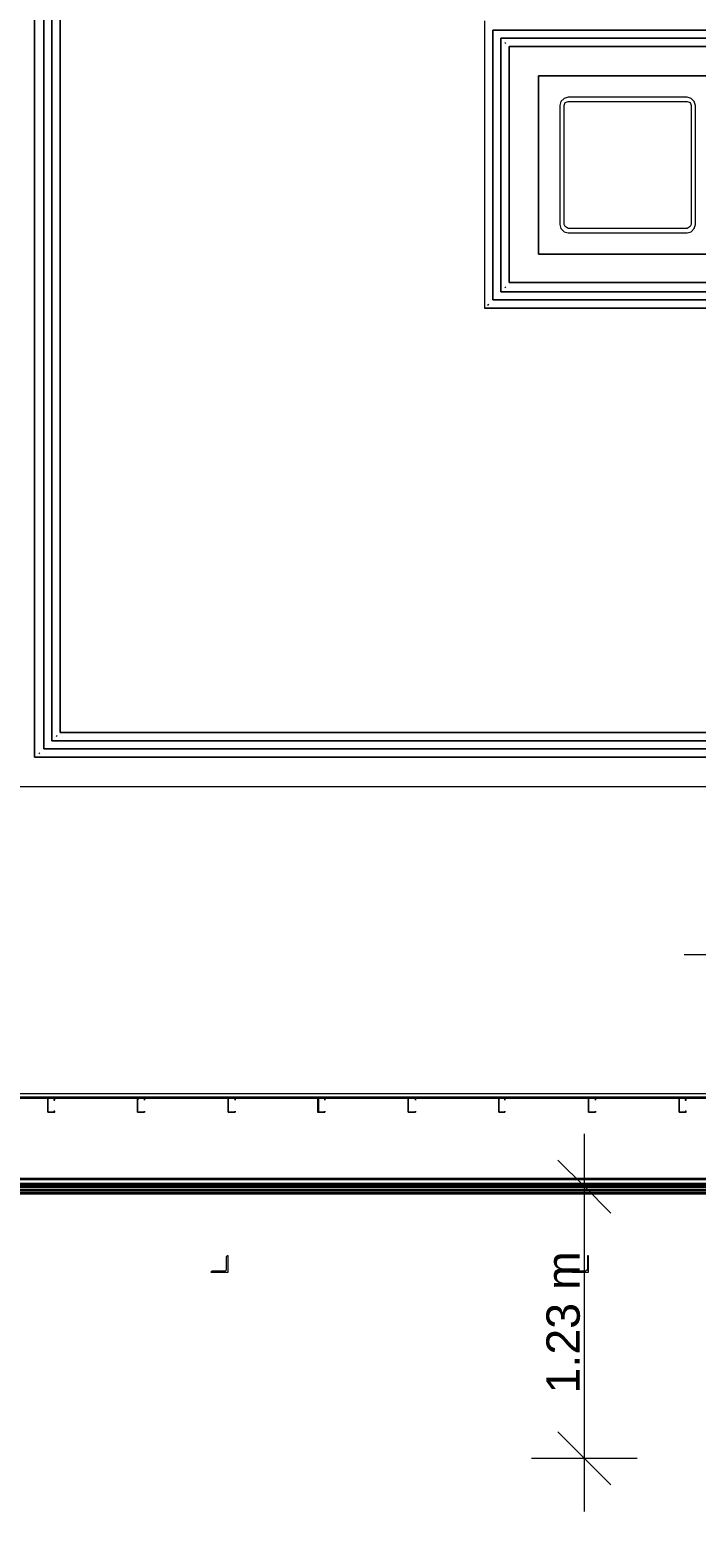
# Model space of a CAD drawing. Header units: metres. Extents: x -2 to 237, y -8 to 52.
# Drawn here: x 29.49 to 32.49, y 21.69 to 28.36 of the extents above; entities that cross this region are included whole.
import ezdxf

# ---------------------------------------------------------------- set-up
doc = ezdxf.new("R2010")
doc.units = ezdxf.units.M
doc.layers.add('HVAC - Ductos', color=5, linetype='Continuous', lineweight=0)
doc.layers.add('PDF2_Text', color=7, linetype='Continuous', lineweight=0)
doc.layers.add('PDF2_Geometry', color=7, linetype='Continuous', lineweight=0, true_color=0xaaaaaa)
doc.styles.add('PDF Helvetica', font='')
doc.styles.get('PDF Helvetica').set_extended_font_data('Helvetica')

msp = doc.modelspace()

# ---------------------------------------------------------------- linework, layer by layer
at = {"layer": 'HVAC - Ductos', "lineweight": 0}
for points in [[(32.4373, 24.2005), (37.4543, 24.2005)], [(31.9883, 21.6943), (31.9883, 23.3941)], [(31.8692, 23.2749), (31.9883, 23.1558), (32.1074, 23.0367)], [(31.7501, 23.1558), (31.9883, 23.1558), (32.2265, 23.1558)], [(31.8692, 22.0516), (31.9883, 21.9325), (32.1074, 21.8134)], [(32.2265, 21.9325), (31.9883, 21.9325), (31.7501, 21.9325)]]:
    msp.add_lwpolyline(points, dxfattribs=at)
at = {"layer": 'PDF2_Geometry', "lineweight": 0}
for points in [[(35.3054, 25.0893), (32.8497, 25.0893), (29.5142, 25.0893), (29.5142, 30.4224), (32.7901, 30.4224), (32.7901, 30.5553), (29.3859, 30.5553), (29.3859, 24.9564), (33.1292, 24.9564), (33.1292, 25.0893)], [(32.7901, 30.4224), (36.9594, 30.4224), (32.7855, 30.4224), (29.5142, 30.4224), (29.5142, 25.0893), (32.8543, 25.0893), (33.1383, 25.0893), (33.1704, 25.0893)], [(32.7901, 30.3537), (32.7901, 30.3445), (32.7901, 30.3812), (29.5554, 30.3812), (29.5554, 25.126), (32.8497, 25.126), (35.2871, 25.126)], [(33.1704, 25.126), (33.1383, 25.126), (32.8543, 25.126), (29.5554, 25.126), (29.5554, 30.3812), (32.7855, 30.3812), (36.9594, 30.3812), (32.7901, 30.3812)], [(35.2505, 25.1992), (35.2688, 25.1626), (32.8497, 25.1626), (29.5921, 25.1626), (29.5921, 30.3445), (32.7901, 30.3445), (36.9594, 30.3445), (32.7855, 30.3445), (29.5921, 30.3445), (29.5921, 25.1626), (32.8543, 25.1626), (33.1383, 25.1626), (33.4178, 25.1626)], [(33.4178, 25.1992), (33.1383, 25.1992), (32.8543, 25.1992), (29.6287, 25.1992), (29.6287, 30.3078), (32.7855, 30.3078), (36.9594, 30.3078), (32.7901, 30.3078), (29.6287, 30.3078), (29.6287, 25.1992), (32.8497, 25.1992), (35.2505, 25.1992)], [(31.5393, 28.4019), (31.5393, 27.1099)], [(31.5393, 28.4019), (31.5393, 27.1099)], [(33.1704, 27.1831), (33.1383, 27.1831), (32.8543, 27.1831), (31.6126, 27.1831), (31.6126, 28.324), (32.7901, 28.324), (32.7901, 28.3606), (32.7901, 28.3561)], [(32.7901, 28.324), (36.9594, 28.324), (32.7855, 28.324), (31.6126, 28.324), (31.6126, 27.1831), (32.8497, 27.1831), (34.325, 27.1831), (34.3066, 27.2244), (32.8497, 27.2244), (31.6492, 27.2244), (31.6492, 28.2873), (32.7855, 28.2873), (36.9594, 28.2873), (32.7901, 28.2873)], [(31.6355, 28.3011), (31.6309, 28.3057)], [(33.1292, 27.2244), (33.1292, 27.3526), (31.7821, 27.3526), (31.7821, 28.1545), (32.7901, 28.1545), (32.7901, 28.2873), (31.6492, 28.2873), (31.6492, 27.2244), (32.8543, 27.2244), (33.1383, 27.2244), (33.1704, 27.2244)], [(32.7901, 28.1545), (31.7821, 28.1545), (31.7821, 27.3526), (33.1292, 27.3526)], [(33.4178, 27.1465), (33.1383, 27.1465), (32.8543, 27.1465), (31.576, 27.1465), (32.8497, 27.1465), (34.3433, 27.1465)], [(31.6309, 27.2015), (31.6355, 27.2061)], [(33.4178, 27.1099), (33.1383, 27.1099), (32.8543, 27.1099), (31.5393, 27.1099), (32.8497, 27.1099), (34.3616, 27.1099)], [(31.553, 27.1236), (31.5576, 27.1281)], [(29.6104, 25.181), (29.6149, 25.1855)], [(29.3859, 24.9564), (33.1292, 24.9564), (33.4086, 24.9564), (33.6881, 24.9564), (33.9676, 24.9564), (34.2471, 24.9564), (34.5265, 24.9564), (34.806, 24.9564), (34.806, 25.0893)], [(29.5325, 25.103), (29.5371, 25.1076)], [(36.9274, 23.559), (25.8855, 23.559)], [(25.9954, 23.1879), (27.1775, 23.1879), (28.3917, 23.1879), (29.6058, 23.1879), (30.8153, 23.1879), (32.0296, 23.1879), (33.2437, 23.1879), (34.4533, 23.1879), (35.6674, 23.1879), (36.8678, 23.1879)], [(25.9954, 23.1421), (27.1775, 23.1421), (28.3917, 23.1421), (29.6058, 23.1421), (30.8153, 23.1421), (32.0296, 23.1421), (33.2437, 23.1421), (34.4533, 23.1421), (35.6674, 23.1421), (36.8678, 23.1421)], [(28.3917, 23.1925), (29.6058, 23.1925)], [(28.3917, 23.1925), (29.6058, 23.1925)], [(28.3917, 23.1696), (29.6058, 23.1696)], [(28.3917, 23.1696), (29.6058, 23.1696)], [(28.3917, 23.165), (29.6058, 23.165)], [(28.3917, 23.165), (29.6058, 23.165)], [(28.3917, 23.1512), (29.6058, 23.1512)], [(28.3917, 23.1512), (29.6058, 23.1512)], [(29.9632, 23.1558), (28.694, 23.1558)], [(29.6287, 23.1925), (29.5829, 23.1925)], [(29.6058, 23.1925), (30.8153, 23.1925)], [(29.6058, 23.1925), (30.8153, 23.1925)], [(29.6058, 23.1696), (30.8153, 23.1696)], [(29.6058, 23.1696), (30.8153, 23.1696)], [(29.6058, 23.1604), (30.8153, 23.1604)], [(29.6058, 23.1604), (30.8153, 23.1604)], [(29.6058, 23.1512), (30.8153, 23.1512)], [(29.6058, 23.1512), (30.8153, 23.1512)], [(30.5955, 23.1558), (30.2793, 23.1558)], [(30.8383, 23.1925), (30.7925, 23.1925)], [(30.8153, 23.1925), (32.0296, 23.1925)], [(30.8153, 23.1925), (32.0296, 23.1925)], [(30.8153, 23.1696), (32.0296, 23.1696)], [(30.8153, 23.1696), (32.0296, 23.1696)], [(30.8153, 23.165), (32.0296, 23.165)], [(30.8153, 23.165), (32.0296, 23.165)], [(30.8153, 23.1512), (32.0296, 23.1512)], [(30.8153, 23.1512), (32.0296, 23.1512)], [(32.1853, 23.1558), (30.9162, 23.1558)], [(32.0524, 23.1925), (32.0066, 23.1925)], [(32.0296, 23.1925), (33.2437, 23.1925)], [(32.0296, 23.1925), (33.2437, 23.1925)], [(32.0296, 23.1696), (33.2437, 23.1696)], [(32.0296, 23.1696), (33.2437, 23.1696)], [(32.0296, 23.1604), (33.2437, 23.1604)], [(32.0296, 23.1604), (33.2437, 23.1604)], [(32.0296, 23.1512), (33.2437, 23.1512)], [(32.0296, 23.1512), (33.2437, 23.1512)], [(36.8678, 23.1283), (35.6674, 23.1283), (34.4533, 23.1283), (33.2437, 23.1283), (32.0296, 23.1283), (30.8153, 23.1283), (29.6058, 23.1283), (28.3917, 23.1283), (27.1775, 23.1283), (25.9954, 23.1283)], [(33.2437, 23.1237), (32.0296, 23.1237), (33.2437, 23.1237), (32.0296, 23.1237), (33.2437, 23.1237), (32.0296, 23.1237), (30.8153, 23.1237), (32.0296, 23.1237), (30.8153, 23.1237), (32.0296, 23.1237), (30.8153, 23.1237), (29.6058, 23.1237), (30.8153, 23.1237), (29.6058, 23.1237), (30.8153, 23.1237), (29.6058, 23.1237), (28.3917, 23.1237), (29.6058, 23.1237), (28.3917, 23.1237), (29.6058, 23.1237), (28.3917, 23.1237)], [(29.5829, 23.1237), (29.6013, 23.1237)], [(29.6058, 23.1237), (29.6287, 23.1237)], [(30.7925, 23.1237), (30.8153, 23.1237), (30.8383, 23.1237)], [(32.0066, 23.1237), (32.0296, 23.1237), (32.0524, 23.1237)]]:
    msp.add_lwpolyline(points, dxfattribs=at)
for points in [[(32.7901, 28.3606), (31.576, 28.3606), (31.576, 27.1465), (31.576, 28.3606), (32.7855, 28.3606), (36.9594, 28.3606)], [(32.4877, 28.0216), (32.4831, 28.0399), (32.4693, 28.0537), (32.4511, 28.0583), (31.9149, 28.0583), (31.8967, 28.0537), (31.8829, 28.0399), (31.8783, 28.0216), (31.8783, 27.4855), (31.8829, 27.4672), (31.8967, 27.4534), (31.9149, 27.4488), (32.4511, 27.4488), (32.4693, 27.4534), (32.4831, 27.4672), (32.4877, 27.4855)], [(31.9149, 28.0399), (32.4511, 28.0399), (32.4648, 28.0353), (32.4693, 28.0216), (32.4693, 27.4855), (32.4648, 27.4764), (32.4511, 27.4672), (31.9149, 27.4672), (31.9013, 27.4764), (31.8967, 27.4855), (31.8967, 28.0216), (31.9013, 28.0353)], [(25.8855, 23.5544), (36.9274, 23.5544), (36.9274, 23.5728), (25.8855, 23.5728)], [(29.6058, 23.5544), (29.5737, 23.5544), (29.5737, 23.5498), (29.5737, 23.4903), (29.6058, 23.4903), (29.6058, 23.4948), (29.6013, 23.4948), (29.6013, 23.4903), (29.5737, 23.4903), (29.5737, 23.5498), (29.5737, 23.5544), (29.6013, 23.5544), (29.6013, 23.5452), (29.6058, 23.5452)], [(30.009, 23.5544), (29.9815, 23.5544), (29.9769, 23.5544), (29.9769, 23.5498), (29.9769, 23.4903), (29.9815, 23.4903), (30.009, 23.4903), (30.009, 23.4948), (30.009, 23.4903), (29.9815, 23.4903), (29.9769, 23.4903), (29.9769, 23.5498), (29.9815, 23.5498), (29.9815, 23.5544), (30.009, 23.5544), (30.009, 23.5452)], [(30.4168, 23.5544), (30.3847, 23.5544), (30.3847, 23.5498), (30.3847, 23.4903), (30.4168, 23.4903), (30.4168, 23.4948), (30.4168, 23.4903), (30.3847, 23.4903), (30.3847, 23.5498), (30.3847, 23.5544), (30.4168, 23.5544), (30.4168, 23.5452)], [(30.8199, 23.5544), (30.7925, 23.5544), (30.7879, 23.5498), (30.7879, 23.4903), (30.7925, 23.4903), (30.8199, 23.4903), (30.8199, 23.4948), (30.8199, 23.4903), (30.7925, 23.4903), (30.7925, 23.5498), (30.7925, 23.5544), (30.8199, 23.5544), (30.8199, 23.5452)], [(31.2277, 23.5544), (31.1957, 23.5544), (31.1957, 23.5498), (31.1957, 23.4903), (31.2277, 23.4903), (31.2277, 23.4948), (31.2277, 23.4903), (31.1957, 23.4903), (31.1957, 23.5498), (31.1957, 23.5544), (31.2277, 23.5544), (31.2277, 23.5452)], [(31.6309, 23.5544), (31.6034, 23.5544), (31.6034, 23.5498), (31.6034, 23.4903), (31.6309, 23.4903), (31.6309, 23.4948), (31.6309, 23.4903), (31.6034, 23.4903), (31.6034, 23.5498), (31.6034, 23.5544), (31.6309, 23.5544), (31.6309, 23.5452)], [(32.0387, 23.5544), (32.0112, 23.5544), (32.0066, 23.5544), (32.0066, 23.5498), (32.0066, 23.4903), (32.0112, 23.4903), (32.0387, 23.4903), (32.0387, 23.4948), (32.0387, 23.4903), (32.0112, 23.4903), (32.0066, 23.4903), (32.0066, 23.5498), (32.0112, 23.5544), (32.0387, 23.5544), (32.0387, 23.5452)], [(32.4465, 23.5544), (32.4144, 23.5544), (32.4144, 23.5498), (32.4144, 23.4903), (32.4465, 23.4903), (32.4465, 23.4948), (32.4419, 23.4948), (32.4419, 23.4903), (32.4144, 23.4903), (32.4144, 23.5498), (32.4144, 23.5544), (32.4419, 23.5544), (32.4419, 23.5452), (32.4465, 23.5452)], [(29.6058, 23.1925), (28.3917, 23.1925)], [(29.6058, 23.1925), (28.3917, 23.1925)], [(29.6058, 23.1696), (28.3917, 23.1696)], [(29.6058, 23.1696), (28.3917, 23.1696)], [(29.6058, 23.165), (28.3917, 23.165)], [(29.6058, 23.1604), (28.3917, 23.1604)], [(29.6058, 23.1604), (28.3917, 23.1604)], [(29.6058, 23.1558), (28.3917, 23.1558)], [(29.6058, 23.1512), (28.3917, 23.1512)], [(29.6058, 23.1512), (28.3917, 23.1512)], [(30.8153, 23.1925), (29.6058, 23.1925)], [(30.8153, 23.1925), (29.6058, 23.1925)], [(30.8153, 23.1696), (29.6058, 23.1696)], [(30.8153, 23.1696), (29.6058, 23.1696)], [(30.8153, 23.165), (29.6058, 23.165)], [(30.8153, 23.165), (29.6058, 23.165)], [(30.8153, 23.1604), (29.6058, 23.1604)], [(30.8153, 23.1558), (29.6058, 23.1558)], [(30.8153, 23.1512), (29.6058, 23.1512)], [(30.8153, 23.1512), (29.6058, 23.1512)], [(32.0296, 23.1925), (30.8153, 23.1925)], [(32.0296, 23.1925), (30.8153, 23.1925)], [(32.0296, 23.1696), (30.8153, 23.1696)], [(32.0296, 23.1696), (30.8153, 23.1696)], [(32.0296, 23.165), (30.8153, 23.165)], [(32.0296, 23.1604), (30.8153, 23.1604)], [(32.0296, 23.1604), (30.8153, 23.1604)], [(32.0296, 23.1558), (30.8153, 23.1558)], [(32.0296, 23.1512), (30.8153, 23.1512)], [(32.0296, 23.1512), (30.8153, 23.1512)], [(33.2437, 23.1925), (32.0296, 23.1925)], [(33.2437, 23.1925), (32.0296, 23.1925)], [(33.2437, 23.1696), (32.0296, 23.1696)], [(33.2437, 23.1696), (32.0296, 23.1696)], [(33.2437, 23.165), (32.0296, 23.165)], [(33.2437, 23.165), (32.0296, 23.165)], [(33.2437, 23.1604), (32.0296, 23.1604)], [(33.2437, 23.1558), (32.0296, 23.1558)], [(33.2437, 23.1512), (32.0296, 23.1512)], [(33.2437, 23.1512), (32.0296, 23.1512)], [(29.6058, 23.1375), (28.3917, 23.1375)], [(30.8153, 23.1375), (29.6058, 23.1375)], [(32.0296, 23.1375), (30.8153, 23.1375)], [(33.2437, 23.1375), (32.0296, 23.1375)], [(30.3068, 22.7709), (30.3847, 22.7709), (30.3847, 22.8443), (30.3802, 22.8443), (30.3756, 22.8397), (30.3756, 22.7801), (30.371, 22.7755), (30.316, 22.7755), (30.3114, 22.7755)], [(31.9333, 22.7709), (32.0066, 22.7709), (32.0066, 22.8443), (32.002, 22.8443), (32.002, 22.8397), (32.002, 22.7801), (31.9975, 22.7801), (31.9929, 22.7755), (31.9379, 22.7755), (31.9333, 22.7755)]]:
    msp.add_lwpolyline(points, close=True, dxfattribs=at)
at = {"layer": 'PDF2_Geometry', "color": 254, "lineweight": 0, "true_color": 0xd2d2d2}
for points in [[(29.6013, 23.5498), (29.6058, 23.5498)], [(29.9769, 23.5452), (29.9769, 23.5452)], [(29.9861, 23.5544), (29.9861, 23.5544)], [(31.6034, 23.5361), (31.6034, 23.5407)], [(31.6172, 23.5544), (31.6172, 23.5544)], [(29.5737, 23.5178), (29.5737, 23.5224)], [(32.4373, 23.4903), (32.4373, 23.4903)]]:
    msp.add_lwpolyline(points, dxfattribs=at)

# ---------------------------------------------------------------- texts
at = {"layer": 'PDF2_Text', "lineweight": 0, "insert": (31.8935, 22.2246), "char_height": 0.15002, "attachment_point": 4, "rotation": 90, "style": 'PDF Helvetica'}
msp.add_mtext('1.23 m', dxfattribs=at)

doc.saveas('drawing.dxf')
